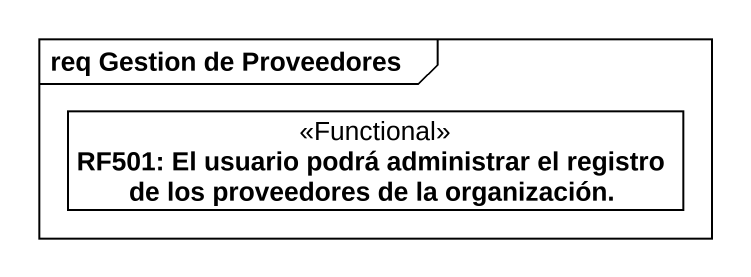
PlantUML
@startuml
mainframe req Gestion de Proveedores
hide circle
hide empty members
class "RF501: El usuario podrá administrar el registro de los proveedores de la organización." as RF501_El_usuario_podrá <<Functional>>
@enduml
